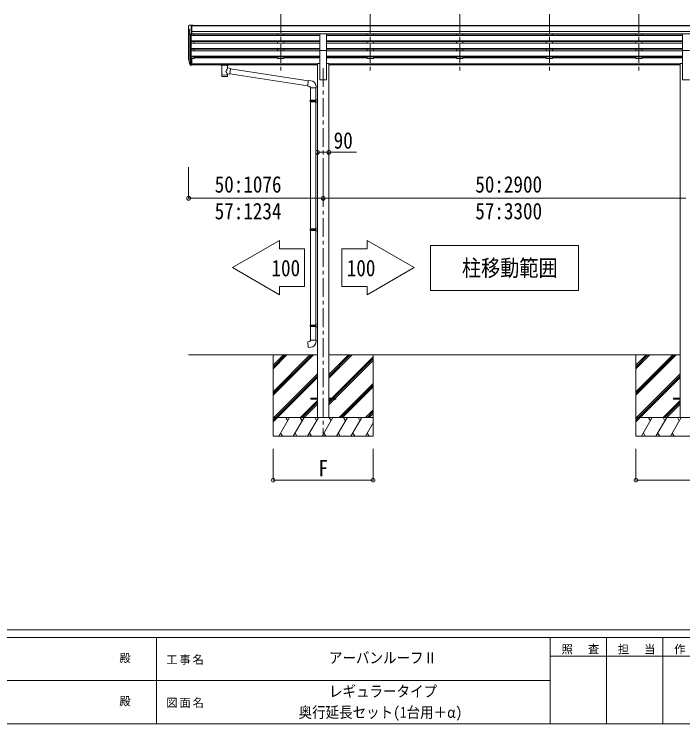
# Model space of a CAD drawing. Units: millimetres, scale not verified. Extents: x -20750 to 2444, y -5820 to 5820.
# Drawn here: x -7574 to -2227, y -5820 to -147 of the extents above; entities that cross this region are included whole.
import ezdxf
from ezdxf.enums import TextEntityAlignment as Align

# ---------------------------------------------------------------- set-up
doc = ezdxf.new("R2010")
doc.units = ezdxf.units.MM
doc.header["$LTSCALE"] = 30
doc.header["$PDMODE"] = 32
doc.header["$PDSIZE"] = 30
doc.linetypes.add('CHAIN1', pattern=[8, 5, -1, 1, -1])
for name, color, linetype, lineweight in [('0-0_0', 7, 'Continuous', 9), ('0-1_本体', 5, 'CHAIN1', 9), ('0-3_ELV2', 4, 'Continuous', 9), ('0-6_OTH_LINE', 6, 'Continuous', 9), ('0-9_OUTLINE', 7, 'Continuous', 9), ('F-0_240', 7, 'Continuous', 9)]:
    doc.layers.add(name, color=color, linetype=linetype, lineweight=lineweight)
doc.styles.add('ＭＳ ゴシック', font='')
doc.styles.get('ＭＳ ゴシック').set_extended_font_data('MS Gothic')

msp = doc.modelspace()

# ---------------------------------------------------------------- linework, layer by layer
at = {"layer": '0-0_0'}
for p, q in [((-6178.7, -2871.4), (-5147.9, -2871.4)), ((-5502.7, -3165.58), (-5208.52, -2871.4)), ((-5502.7, -3179.72), (-5194.37, -2871.4)), ((-5502.7, -3193.86), (-5180.23, -2871.4)), ((-5502.7, -2981.73), (-5392.36, -2871.4)), ((-5502.7, -2967.59), (-5406.51, -2871.4)), ((-5502.7, -2953.45), (-5420.65, -2871.4)), ((-5057.5, -2871.4), (-2247.9, -2871.4)), ((-5057.5, -3057.03), (-4871.86, -2871.4)), ((-5057.5, -3042.89), (-4886.01, -2871.4)), ((-5057.5, -3028.75), (-4900.15, -2871.4)), ((-5057.5, -3240.88), (-4702.7, -2886.08)), ((-4702.7, -2871.4), (-4702.7, -3521.4)), ((-2602.7, -3165.58), (-2308.52, -2871.4)), ((-2602.7, -3179.72), (-2294.37, -2871.4)), ((-2602.7, -3193.86), (-2280.23, -2871.4)), ((-2602.7, -2981.73), (-2492.36, -2871.4)), ((-2602.7, -2967.59), (-2506.51, -2871.4)), ((-2602.7, -2953.45), (-2520.65, -2871.4)), ((-5057.5, -3255.02), (-4702.7, -2900.22)), ((-5055.24, -3266.9), (-4702.7, -2914.36)), ((-5502.7, -3377.71), (-5147.9, -3022.91)), ((-5502.7, -3391.85), (-5147.9, -3037.05)), ((-5502.7, -3405.99), (-5147.9, -3051.2)), ((-2602.7, -3377.71), (-2247.9, -3022.91)), ((-2602.7, -3391.85), (-2247.9, -3037.05)), ((-2602.7, -3405.99), (-2247.9, -3051.2)), ((-4975.89, -3371.4), (-4702.7, -3098.21)), ((-4961.74, -3371.4), (-4702.7, -3112.35)), ((-4947.6, -3371.4), (-4702.7, -3126.5)), ((-5284.25, -3371.4), (-5147.9, -3235.04)), ((-5270.11, -3371.4), (-5147.9, -3249.19)), ((-5255.97, -3371.4), (-5147.9, -3263.33)), ((-2384.25, -3371.4), (-2247.9, -3235.04)), ((-2370.11, -3371.4), (-2247.9, -3249.19)), ((-2355.97, -3371.4), (-2247.9, -3263.33)), ((-4763.75, -3371.4), (-4702.7, -3310.34)), ((-4749.61, -3371.4), (-4702.7, -3324.49)), ((-4735.47, -3371.4), (-4702.7, -3338.63)), ((-4702.7, -3371.4), (-5502.7, -3371.4)), ((-5502.7, -3398.9), (-5486.82, -3371.4)), ((-5457.95, -3521.4), (-5371.35, -3371.4)), ((-5386.35, -3397.38), (-5401.35, -3371.4)), ((-5342.48, -3521.4), (-5255.88, -3371.4)), ((-5270.88, -3397.38), (-5285.88, -3371.4)), ((-5227.01, -3521.4), (-5140.41, -3371.4)), ((-5155.41, -3397.38), (-5170.41, -3371.4)), ((-5111.54, -3521.4), (-5024.94, -3371.4)), ((-5039.94, -3397.38), (-5054.94, -3371.4)), ((-4996.07, -3521.4), (-4909.47, -3371.4)), ((-4924.47, -3397.38), (-4939.47, -3371.4)), ((-4880.6, -3521.4), (-4794, -3371.4)), ((-4824, -3371.4), (-4809, -3397.38)), ((-4708.53, -3371.4), (-4702.7, -3381.5)), ((-1802.7, -3371.4), (-2602.7, -3371.4)), ((-2602.7, -3398.9), (-2586.82, -3371.4)), ((-2557.95, -3521.4), (-2471.35, -3371.4)), ((-2486.35, -3397.38), (-2501.35, -3371.4)), ((-2442.48, -3521.4), (-2355.88, -3371.4)), ((-2370.88, -3397.38), (-2385.88, -3371.4)), ((-2327.01, -3521.4), (-2240.41, -3371.4)), ((-2255.41, -3397.38), (-2270.41, -3371.4)), ((-4765.13, -3521.4), (-4702.7, -3413.26)), ((-5442.95, -3495.42), (-5427.95, -3521.4)), ((-5327.48, -3495.42), (-5312.48, -3521.4)), ((-5212.01, -3495.42), (-5197.01, -3521.4)), ((-5096.54, -3495.42), (-5081.54, -3521.4)), ((-4981.07, -3495.42), (-4966.07, -3521.4)), ((-4865.6, -3495.42), (-4850.6, -3521.4)), ((-4750.13, -3495.42), (-4735.13, -3521.4)), ((-2542.95, -3495.42), (-2527.95, -3521.4)), ((-2427.48, -3495.42), (-2412.48, -3521.4)), ((-2312.01, -3495.42), (-2297.01, -3521.4))]:
    msp.add_line(p, q, dxfattribs=at)
for points in [[(-5502.7, -2871.4), (-5502.7, -3521.4), (-4702.7, -3521.4)], [(-2602.7, -2871.4), (-2602.7, -3521.4), (-1802.7, -3521.4)]]:
    msp.add_lwpolyline(points, dxfattribs=at)
at = {"layer": '0-1_本体'}
for p, q in [((-5442.7, -147), (-5442.7, -624.52)), ((-4726.7, -147), (-4726.7, -624.52)), ((-4010.7, -147), (-4010.7, -624.52)), ((-3294.7, -147), (-3294.7, -624.52)), ((-2578.7, -147), (-2578.7, -624.52)), ((-5102.7, -577.83), (-5102.7, -3521.4))]:
    msp.add_line(p, q, dxfattribs=at)
at = {"layer": '0-3_ELV2'}
for p, q in [((-6180.7, -243.89), (-6180.7, -244.52)), ((-6178.7, -265.1), (-6178.7, -499.76)), ((-6178.16, -265.7), (-6172.85, -268.77)), ((-6173.79, -235.09), (-6177.85, -240.9)), ((-6170.7, -234.52), (-6173.03, -234.66)), ((-6172.7, -269.03), (-6172.7, -285.31)), ((-6170.7, -234.52), (-6152.2, -234.52)), ((-6158.7, -307.5), (-6158.7, -234.52)), ((-6152.2, -234.52), (-6142.2, -234.61)), ((-6152.2, -306.5), (-6152.2, -234.52)), ((-1163.19, -236.12), (-6152.2, -236.12)), ((-1163.19, -241.34), (-6152.2, -241.34)), ((-6142.2, -236.12), (-6142.2, -234.61)), ((-6166.32, -305.69), (-6175.32, -290.1)), ((-6173.72, -292.87), (-6173.72, -526.47)), ((-6164.7, -307.03), (-6164.7, -544.9)), ((-6158.7, -307.5), (-6163.9, -307.19)), ((-6152.2, -306.5), (-6158.7, -306.5)), ((-6158.7, -307.5), (-6158.7, -500.12)), ((-5130.2, -318.48), (-6158.7, -318.48)), ((-1153.19, -284.87), (-6152.2, -284.87)), ((-1153.19, -302.72), (-6152.2, -302.72)), ((-5130.2, -305.97), (-6152.2, -305.97)), ((-6133.7, -305.97), (-6133.7, -318.48)), ((-5467.7, -305.97), (-5467.7, -318.48)), ((-5417.7, -305.97), (-5417.7, -318.38)), ((-5130.2, -436.95), (-5130.2, -305.15)), ((-5130.2, -305.15), (-5075.2, -305.15)), ((-5075.2, -436.95), (-5075.2, -305.15)), ((-2230.2, -305.97), (-5075.2, -305.97)), ((-2230.2, -318.48), (-5075.2, -318.48)), ((-4751.7, -305.97), (-4751.7, -318.48)), ((-4701.7, -305.97), (-4701.7, -318.38)), ((-4035.7, -305.97), (-4035.7, -318.48)), ((-3985.7, -305.97), (-3985.7, -318.38)), ((-3319.7, -305.97), (-3319.7, -318.48)), ((-3269.7, -305.97), (-3269.7, -318.38)), ((-2603.7, -305.97), (-2603.7, -318.48)), ((-2553.7, -305.97), (-2553.7, -318.38)), ((-2230.2, -436.95), (-2230.2, -305.15)), ((-2230.2, -305.15), (-2175.2, -305.15)), ((-5130.2, -360.36), (-6158.7, -360.36)), ((-5130.2, -361.85), (-6158.7, -361.85)), ((-5130.2, -366.17), (-6158.7, -366.17)), ((-5130.2, -379.03), (-6158.7, -379.03)), ((-6133.7, -366.17), (-6133.7, -379.03)), ((-5467.7, -366.17), (-5467.7, -379.03)), ((-5417.7, -366.17), (-5417.7, -379.03)), ((-2230.2, -360.36), (-5075.2, -360.36)), ((-2230.2, -361.85), (-5075.2, -361.85)), ((-2230.2, -366.17), (-5075.2, -366.17)), ((-2230.2, -379.03), (-5075.2, -379.03)), ((-4751.7, -366.17), (-4751.7, -379.03)), ((-4701.7, -366.17), (-4701.7, -379.03)), ((-4035.7, -366.17), (-4035.7, -379.03)), ((-3985.7, -366.17), (-3985.7, -379.03)), ((-3319.7, -366.17), (-3319.7, -379.03)), ((-3269.7, -366.17), (-3269.7, -379.03)), ((-2603.7, -366.17), (-2603.7, -379.03)), ((-2553.7, -366.17), (-2553.7, -379.03)), ((-5130.2, -420.91), (-6158.7, -420.91)), ((-5130.2, -422.4), (-6158.7, -422.4)), ((-5130.2, -426.72), (-6158.7, -426.72)), ((-5130.2, -439.58), (-6158.7, -439.58)), ((-6133.7, -426.72), (-6133.7, -439.58)), ((-5467.7, -426.72), (-5467.7, -439.48)), ((-5417.7, -426.72), (-5417.7, -439.58)), ((-5130.2, -436.95), (-5130.2, -671.4)), ((-5130.2, -436.95), (-5075.2, -436.95)), ((-2230.2, -420.91), (-5075.2, -420.91)), ((-2230.2, -422.4), (-5075.2, -422.4)), ((-2230.2, -426.72), (-5075.2, -426.72)), ((-5075.2, -436.95), (-5075.2, -671.4)), ((-2230.2, -439.58), (-5075.2, -439.58)), ((-4751.7, -426.72), (-4751.7, -439.48)), ((-4701.7, -426.72), (-4701.7, -439.58)), ((-4035.7, -426.72), (-4035.7, -439.48)), ((-3985.7, -426.72), (-3985.7, -439.58)), ((-3319.7, -426.72), (-3319.7, -439.48)), ((-3269.7, -426.72), (-3269.7, -439.58)), ((-2603.7, -426.72), (-2603.7, -439.48)), ((-2553.7, -426.72), (-2553.7, -439.58)), ((-2230.2, -436.95), (-2230.2, -671.4)), ((-2230.2, -436.95), (-2175.2, -436.95)), ((-5130.2, -481.45), (-6158.7, -481.45)), ((-5130.2, -482.95), (-6158.7, -482.95)), ((-5130.2, -487.27), (-6158.7, -487.27)), ((-6158.7, -500.12), (-6158.7, -554.9)), ((-6152.2, -500.12), (-6158.7, -500.12)), ((-6152.2, -500.12), (-6152.2, -554.16)), ((-6133.7, -500.76), (-6152.2, -500.76)), ((-6133.7, -487.27), (-6133.7, -500.76)), ((-6133.7, -495.81), (-5467.7, -495.81)), ((-5467.7, -487.27), (-5467.7, -500.76)), ((-5417.7, -500.76), (-5467.7, -500.76)), ((-5417.7, -487.27), (-5417.7, -500.76)), ((-5130.2, -495.81), (-5417.7, -495.81)), ((-2230.2, -481.45), (-5075.2, -481.45)), ((-2230.2, -482.95), (-5075.2, -482.95)), ((-2230.2, -487.27), (-5075.2, -487.27)), ((-4751.7, -495.81), (-5075.2, -495.81)), ((-4751.7, -487.27), (-4751.7, -500.76)), ((-4701.7, -500.76), (-4751.7, -500.76)), ((-4701.7, -487.27), (-4701.7, -500.76)), ((-4035.7, -495.81), (-4701.7, -495.81)), ((-4035.7, -487.27), (-4035.7, -500.76)), ((-3985.7, -500.76), (-4035.7, -500.76)), ((-3985.7, -487.27), (-3985.7, -500.76)), ((-3319.7, -495.81), (-3985.7, -495.81)), ((-3319.7, -487.27), (-3319.7, -500.76)), ((-3269.7, -500.76), (-3319.7, -500.76)), ((-3269.7, -487.27), (-3269.7, -500.76)), ((-2603.7, -495.81), (-3269.7, -495.81)), ((-2603.7, -487.27), (-2603.7, -500.76)), ((-2553.7, -500.76), (-2603.7, -500.76)), ((-2553.7, -487.27), (-2553.7, -500.76)), ((-2230.2, -495.81), (-2553.7, -495.81)), ((-6177.6, -514.31), (-6173.72, -522.26)), ((-6177, -512.94), (-6173.72, -520)), ((-6175.29, -525.59), (-6174.95, -529.99)), ((-6174.95, -529.99), (-6166.14, -553.54)), ((-6174.33, -529.43), (-6166.14, -545.61)), ((-6165.13, -544.48), (-6172.88, -529.07)), ((-6158.7, -545.16), (-6163.83, -545.16)), ((-6158.7, -546.96), (-6163.54, -546.96)), ((-6158.7, -554.9), (-6163.54, -554.9)), ((-6152.2, -540.26), (-6158.7, -540.26)), ((-6152.2, -545.14), (-6158.7, -545.14)), ((-6152.2, -554.16), (-6158.7, -554.16)), ((-5147.9, -542.83), (-6152.2, -542.83)), ((-5147.9, -544.22), (-6152.2, -544.22)), ((-5918.2, -551.91), (-6152.2, -551.91)), ((-5147.9, -551.91), (-5864.2, -551.91)), ((-5147.9, -542.4), (-5130.2, -542.4)), ((-5147.9, -542.4), (-5147.9, -3371.4)), ((-5057.5, -542.4), (-5075.2, -542.4)), ((-5057.5, -542.4), (-5057.5, -3371.4)), ((-2247.9, -542.83), (-5057.5, -542.83)), ((-2247.9, -544.22), (-5057.5, -544.22)), ((-2247.9, -551.91), (-5057.5, -551.91)), ((-2247.9, -542.4), (-2230.2, -542.4)), ((-2247.9, -542.4), (-2247.9, -3371.4)), ((-5130.2, -671.4), (-5075.2, -671.4)), ((-2230.2, -671.4), (-2175.2, -671.4)), ((-5202.7, -3216.9), (-5202.7, -3225.9)), ((-5202.7, -3216.9), (-5147.9, -3216.9)), ((-5202.7, -3225.9), (-5147.9, -3225.9)), ((-5057.5, -3216.9), (-5002.7, -3216.9)), ((-5057.5, -3225.9), (-5002.7, -3225.9)), ((-5002.7, -3216.9), (-5002.7, -3225.9)), ((-2302.7, -3216.9), (-2302.7, -3225.9)), ((-2302.7, -3216.9), (-2247.9, -3216.9)), ((-2302.7, -3225.9), (-2247.9, -3225.9))]:
    msp.add_line(p, q, dxfattribs=at)
for centre, radius, start, end in [((-6177.7, -243.89), 3, 93, 180), ((-5978.7, -244.52), 202, 180, 184.94904), ((-6173.79, -261.33), 6.18, 185.7035, 224.99897), ((-6172.97, -235.66), 1, 93.5, 145), ((-6173, -269.03), 0.3, 0, 60), ((-6172.72, -288.6), 3, 94.7167, 210), ((-6173, -285.31), 0.3, 274.7167, 0), ((-6163.72, -304.19), 3, 210, 266.5), ((-6149.51, -505.2), 29.53, 186.50806, 197.98144), ((-6148.11, -503.44), 30.41, 187.1552, 198.19734)]:
    msp.add_arc(centre, radius, start, end, dxfattribs=at)
for centre, major_axis, ratio, start_param, end_param in [((-6090.04, -505.63), (-89.06, 1.43), 0.57596, 6.1962358, 6.3678173), ((-6090.83, -498.95), (87.93, 4.42), 0.541684, 3.0659337, 3.2228513), ((-6173.98, -525.59), (1.3, 0), 0.90356, 1.3700892, 3.347195), ((-6088.06, -509.4), (-89.07, 0), 0.90356, 0.2056023, 0.2515348), ((-6088.78, -505.53), (-88.05, 0), 0.90356, 0.2662965, 0.3003836), ((-6163.54, -544.25), (-3, 0), 0.90356, 0.5235988, 1.5707963), ((-6163.54, -552.19), (3, 0), 0.90356, 3.6651914, 4.712389), ((-6163.83, -543.8), (-1.5, 0), 0.90356, 0.5235988, 1.5707963)]:
    msp.add_ellipse(centre, major_axis=major_axis, ratio=ratio, start_param=start_param, end_param=end_param, dxfattribs=at)
at = {"layer": '0-6_OTH_LINE'}
for p, q in [((-5147.9, -1250.95), (-5057.5, -1250.95)), ((-6178.7, -1618.9), (-6178.7, -1368.9)), ((-5102.7, -1618.9), (-5102.7, -1368.9)), ((-5102.7, -1618.9), (-6178.7, -1618.9)), ((-2202.7, -1618.9), (-5102.7, -1618.9)), ((-5502.7, -3871.4), (-5502.7, -3621.42)), ((-4702.7, -3871.4), (-4702.7, -3621.42)), ((-2602.7, -3871.4), (-2602.7, -3621.42)), ((-2602.7, -3871.4), (-2602.7, -3621.42)), ((-5502.7, -3871.4), (-4702.7, -3871.4)), ((-2602.7, -3871.4), (-1802.7, -3871.4)), ((-2602.7, -3871.4), (-1802.7, -3871.4))]:
    msp.add_line(p, q, dxfattribs=at)
at = {"layer": '0-6_OTH_LINE', "lineweight": 18}
msp.add_line((-5057.5, -1250.95), (-4835.55, -1250.95), dxfattribs=at)
at = {"layer": '0-6_OTH_LINE', "color": 7}
for p, q in [((-5452.83, -1955.91), (-5452.83, -2023.11)), ((-4752.56, -1955.91), (-4752.56, -2023.11)), ((-4245.17, -2356.91), (-4245.17, -1996.91)), ((-4245.17, -1996.91), (-3060.22, -1996.91)), ((-3060.22, -1996.91), (-3060.22, -2356.91)), ((-5452.83, -2322.71), (-5252.43, -2322.71)), ((-5452.83, -2322.71), (-5452.83, -2389.91)), ((-4752.56, -2322.71), (-4952.96, -2322.71)), ((-4752.56, -2322.71), (-4752.56, -2389.91)), ((-3060.22, -2356.91), (-4245.17, -2356.91))]:
    msp.add_line(p, q, dxfattribs=at)
for points in [[(-5452.83, -2389.91), (-5828.69, -2172.91), (-5452.83, -1955.91)], [(-4752.56, -2389.91), (-4376.7, -2172.91), (-4752.56, -1955.91)], [(-5452.83, -2023.11), (-5252.43, -2023.11), (-5252.43, -2322.71)], [(-4752.56, -2023.11), (-4952.96, -2023.11), (-4952.96, -2322.71)]]:
    msp.add_lwpolyline(points, dxfattribs=at)
at = {"layer": '0-6_OTH_LINE'}
for p in [(-5147.9, -1250.95), (-5057.5, -1250.95), (-6178.7, -1618.9), (-5102.7, -1618.9), (-5502.7, -3871.4), (-4702.7, -3871.4), (-2602.7, -3871.4), (-2602.7, -3871.4)]:
    msp.add_point(p, dxfattribs=at)
at = {"layer": '0-9_OUTLINE'}
for p, q in [((-5934.7, -545), (-5934.7, -550.76)), ((-5932.7, -544.34), (-5849.7, -544.34)), ((-5932.7, -546.52), (-5849.7, -546.52)), ((-5932.7, -551.42), (-5918.2, -551.42)), ((-5918.2, -557.07), (-5918.2, -550.52)), ((-5914.1, -557.99), (-5914.11, -643.43)), ((-5868.3, -576.73), (-5868.3, -557.99)), ((-5864.2, -557.07), (-5864.2, -550.52)), ((-5864.2, -551.42), (-5849.7, -551.42)), ((-5847.7, -545), (-5847.7, -550.76)), ((-5843.08, -580.64), (-5868.3, -576.73)), ((-5868.28, -643.43), (-5868.3, -622.76)), ((-5868.3, -623.07), (-5850.1, -625.9)), ((-5843.08, -580.64), (-5850.1, -625.9)), ((-5222.08, -679.04), (-5843.39, -582.65)), ((-5225.75, -720.97), (-5849.83, -624.16)), ((-5201.08, -679), (-5221.92, -677.18)), ((-5206.01, -734.75), (-5160.01, -734.75)), ((-5203.9, -734.75), (-5203.9, -835.47)), ((-5161.9, -734.75), (-5161.9, -832.91)), ((-5160.01, -734.75), (-5160.01, -723.83)), ((-5205.9, -837.47), (-5204.9, -835.47)), ((-5205.9, -837.47), (-5161.9, -837.47)), ((-5205.9, -837.47), (-5205.9, -845.47)), ((-5205.9, -845.47), (-5161.9, -845.47)), ((-5205.9, -845.47), (-5204.9, -847.47)), ((-5204.9, -835.47), (-5161.9, -835.47)), ((-5204.9, -847.47), (-5161.9, -847.47)), ((-5203.9, -847.47), (-5203.9, -1864.16)), ((-5166.37, -837.47), (-5166.8, -835.47)), ((-5163.9, -832.97), (-5147.9, -832.5)), ((-5163.9, -834.97), (-5163.9, -832.97)), ((-5163.9, -834.97), (-5161.9, -834.97)), ((-5163.9, -849.97), (-5163.9, -847.97)), ((-5163.9, -849.97), (-5147.9, -850.44)), ((-5161.9, -850.03), (-5161.9, -1861.6)), ((-5147.9, -832.5), (-5147.9, -850.44)), ((-5205.9, -1866.16), (-5204.9, -1864.16)), ((-5205.9, -1866.16), (-5161.9, -1866.16)), ((-5205.9, -1866.16), (-5205.9, -1874.16)), ((-5204.9, -1864.16), (-5161.9, -1864.16)), ((-5166.37, -1866.16), (-5166.8, -1864.16)), ((-5163.9, -1861.66), (-5147.9, -1861.19)), ((-5163.9, -1863.66), (-5163.9, -1861.66)), ((-5163.9, -1863.66), (-5161.9, -1863.66)), ((-5147.9, -1861.19), (-5147.9, -1879.13)), ((-5205.9, -1874.16), (-5161.9, -1874.16)), ((-5205.9, -1874.16), (-5204.9, -1876.16)), ((-5204.9, -1876.16), (-5161.9, -1876.16)), ((-5203.9, -1876.16), (-5203.9, -2631.84)), ((-5163.9, -1878.66), (-5163.9, -1876.66)), ((-5163.9, -1878.66), (-5147.9, -1879.13)), ((-5161.9, -1878.72), (-5161.9, -2629.28)), ((-5205.9, -2633.84), (-5204.9, -2631.84)), ((-5205.9, -2633.84), (-5161.9, -2633.84)), ((-5205.9, -2633.84), (-5205.9, -2641.84)), ((-5205.9, -2641.84), (-5161.9, -2641.84)), ((-5205.9, -2641.84), (-5204.9, -2643.84)), ((-5204.9, -2631.84), (-5161.9, -2631.84)), ((-5204.9, -2643.84), (-5161.9, -2643.84)), ((-5203.9, -2643.84), (-5203.9, -2753.84)), ((-5166.37, -2633.84), (-5166.8, -2631.84)), ((-5163.9, -2629.34), (-5147.9, -2628.87)), ((-5163.9, -2631.34), (-5163.9, -2629.34)), ((-5163.9, -2631.34), (-5161.9, -2631.34)), ((-5163.9, -2646.34), (-5163.9, -2644.34)), ((-5163.9, -2646.34), (-5147.9, -2646.81)), ((-5161.9, -2646.4), (-5161.9, -2753.84)), ((-5147.9, -2628.87), (-5147.9, -2646.81)), ((-5205.9, -2753.84), (-5159.9, -2753.84)), ((-5205.9, -2763.84), (-5205.9, -2753.84)), ((-5159.9, -2753.84), (-5159.9, -2764.76))]:
    msp.add_line(p, q, dxfattribs=at)
for points in [[(-5934.7, -545), (-5934.66, -544.81), (-5934.57, -544.67), (-5934.48, -544.58), (-5934.38, -544.52), (-5934.25, -544.47), (-5933.96, -544.41), (-5933.47, -544.36), (-5932.93, -544.34), (-5932.7, -544.34)], [(-5934.7, -550.76), (-5934.66, -550.95), (-5934.57, -551.09), (-5934.48, -551.19), (-5934.38, -551.25), (-5934.25, -551.29), (-5933.96, -551.35), (-5933.47, -551.4), (-5932.93, -551.42), (-5932.7, -551.42)], [(-5849.7, -544.34), (-5849.34, -544.34), (-5848.81, -544.37), (-5848.36, -544.42), (-5848.06, -544.5), (-5847.89, -544.59), (-5847.77, -544.73), (-5847.7, -544.91), (-5847.7, -545)], [(-5849.7, -551.42), (-5849.34, -551.42), (-5848.81, -551.39), (-5848.36, -551.34), (-5848.06, -551.27), (-5847.89, -551.17), (-5847.77, -551.03), (-5847.7, -550.85), (-5847.7, -550.76)], [(-5221.92, -677.18), (-5225.93, -723), (-5206.01, -724.75), (-5206.01, -734.75)], [(-5166.37, -837.47), (-5166.37, -845.47), (-5166.8, -847.47)], [(-5163.9, -847.97), (-5161.9, -847.97), (-5161.9, -834.97)], [(-5166.37, -1866.16), (-5166.37, -1874.16), (-5166.8, -1876.16)], [(-5163.9, -1876.66), (-5161.9, -1876.66), (-5161.9, -1863.66)], [(-5166.37, -2633.84), (-5166.37, -2641.84), (-5166.8, -2643.84)], [(-5163.9, -2644.34), (-5161.9, -2644.34), (-5161.9, -2631.34)], [(-5200.97, -2809.59), (-5221.81, -2811.41), (-5225.82, -2765.59), (-5205.9, -2763.84)]]:
    msp.add_lwpolyline(points, dxfattribs=at)
for centre, start, end in [((-5205.01, -723.83), 0, 85), ((-5204.9, -2764.76), 275, 0)]:
    msp.add_arc(centre, 45, start, end, dxfattribs=at)
for centre, major_axis, ratio, start_param, end_param in [((-5932.7, -546.73), (2, 0), 0.109601, 3.1415927, 4.712389), ((-5891.2, -556.98), (27.06, 0), 0.069685, 3.1415927, 6.2831853), ((-5891.2, -550.52), (27, 0), 0.070066, 6.2831853, 9.424778), ((-5880.2, -554.5), (16, 0), 0.361356, 6.2636979, 6.2831853), ((-5849.7, -546.73), (2, 0), 0.109601, 4.712389, 6.2831853), ((-5891.2, -603.27), (-22.81, -26.62), 0.234429, 1.6855472, 3.1268519), ((-5888.64, -600.62), (20.32, -22.25), 0.045535, 0.0389954, 1.3075346), ((-5891.2, -643.43), (22.92, 0), 0.101955, 3.1415499, 6.2833984), ((-5891.2, -630.99), (22.91, 0), 0.122865, 3.1415927, 6.2831853)]:
    msp.add_ellipse(centre, major_axis=major_axis, ratio=ratio, start_param=start_param, end_param=end_param, dxfattribs=at)
at = {"layer": 'F-0_240', "color": 5}
for p, q in [((-14419.99, -5070), (2020.01, -5070)), ((-14419.99, -5130), (-646.75, -5130)), ((-6436.75, -5130), (-6436.75, -5820)), ((-3286.75, -5130), (-3286.75, -5820)), ((-2836.75, -5130), (-2836.75, -5820)), ((-2386.75, -5130), (-2386.75, -5820)), ((-3286.75, -5280), (-1486.75, -5280)), ((-9436.75, -5475), (-3286.75, -5475)), ((-14419.99, -5820), (2020.01, -5820))]:
    msp.add_line(p, q, dxfattribs=at)

# ---------------------------------------------------------------- texts
at = {"layer": '0-6_OTH_LINE', "color": 7, "style": 'ＭＳ ゴシック', "width": 0.85}
for s, p in [('90', (-5019, -1261.53)), ('50:1076', (-5970.58, -1612.9)), ('50:2900', (-3886.77, -1612.9)), ('57:1234', (-5970.58, -1826.45)), ('57:3300', (-3886.77, -1826.45)), ('柱移動範囲', (-3993.67, -2281.66)), ('100', (-5516.16, -2281.66)), ('100', (-4914.23, -2281.66)), ('F', (-5140.2, -3881.4))]:
    msp.add_text(s, height=132, dxfattribs=at).set_placement(p, align=Align.BOTTOM_LEFT)
at = {"layer": 'F-0_240', "style": 'ＭＳ ゴシック'}
for p in [(-6732.46, -5347.5), (-6732.46, -5692.5)]:
    msp.add_text('殿', height=65.98, dxfattribs=at).set_placement(p, align=Align.BOTTOM_LEFT)
at = {"layer": 'F-0_240', "style": 'ＭＳ ゴシック', "width": 0.9}
for s, p in [('アーバンルーフⅡ', (-5056.75, -5362.5)), ('レギュラータイプ', (-5056.75, -5630.88)), ('奥行延長セット(1台用＋α)', (-5299.62, -5798.5))]:
    msp.add_text(s, height=87.98, dxfattribs=at).set_placement(p, align=Align.BOTTOM_LEFT)
at = {"layer": 'F-0_240', "char_height": 65.98, "attachment_point": 7, "style": 'ＭＳ ゴシック'}
for s, insert in [('\\T1.17;照\u3000査', (-3196.75, -5265)), ('\\T1.17;担\u3000当', (-2746.75, -5265)), ('\\T1.17;作\u3000図', (-2296.75, -5265)), ('\\T1.17;工事名', (-6357.64, -5347.5)), ('\\T1.17;図面名', (-6357.64, -5692.5))]:
    msp.add_mtext(s, dxfattribs=dict(at, insert=insert))

doc.saveas('drawing.dxf')
